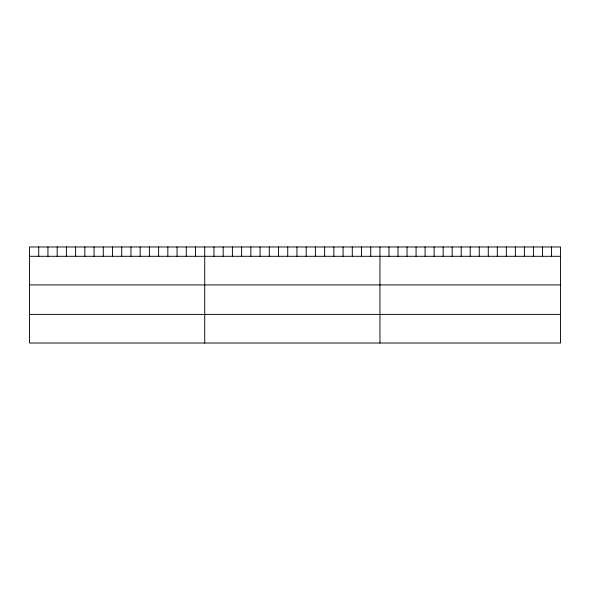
<?xml version="1.0" encoding="UTF-8"?>
<svg xmlns="http://www.w3.org/2000/svg" width="590" height="590" viewBox="0 0 590 590"><rect width="100%" height="100%" fill="white"/><g stroke="black" fill="none" stroke-linecap="round" stroke-linejoin="round"><path stroke-width="0.89" d="M560.5 256.303L560.5 343.026L29.5 343.026L29.5 246.974L560.5 246.974L560.5 256.303L29.5 256.303M29.5 284.918L560.5 284.918M29.5 314.404L560.5 314.404M551.473 246.974L551.473 256.303M542.446 246.974L542.446 256.303M533.419 246.974L533.419 256.303M524.392 246.974L524.392 256.303M515.365 246.974L515.365 256.303M506.338 246.974L506.338 256.303M497.311 246.974L497.311 256.303M488.284 246.974L488.284 256.303M479.257 246.974L479.257 256.303M470.23 246.974L470.23 256.303M461.203 246.974L461.203 256.303M452.176 246.974L452.176 256.303M443.149 246.974L443.149 256.303M434.122 246.974L434.122 256.303M425.095 246.974L425.095 256.303M416.068 246.974L416.068 256.303M407.041 246.974L407.041 256.303M398.014 246.974L398.014 256.303M388.987 246.974L388.987 256.303M379.96 246.974L379.96 343.026M370.734 246.974L370.734 256.303M361.515 246.974L361.515 256.303M352.289 246.974L352.289 256.303M343.07 246.974L343.07 256.303M333.844 246.974L333.844 256.303M324.625 246.974L324.625 256.303M315.399 246.974L315.399 256.303M306.181 246.974L306.181 256.303M296.954 246.974L296.954 256.303M287.736 246.974L287.736 256.303M278.51 246.974L278.51 256.303M269.291 246.974L269.291 256.303M260.065 246.974L260.065 256.303M250.846 246.974L250.846 256.303M241.62 246.974L241.62 256.303M232.401 246.974L232.401 256.303M223.175 246.974L223.175 256.303M213.956 246.974L213.956 256.303M204.73 246.974L204.73 343.026M195.504 246.974L195.504 256.303M186.285 246.974L186.285 256.303M177.059 246.974L177.059 256.303M167.84 246.974L167.84 256.303M158.614 246.974L158.614 256.303M149.395 246.974L149.395 256.303M140.169 246.974L140.169 256.303M130.951 246.974L130.951 256.303M121.724 246.974L121.724 256.303M112.506 246.974L112.506 256.303M103.279 246.974L103.279 256.303M94.061 246.974L94.061 256.303M84.835 246.974L84.835 256.303M75.616 246.974L75.616 256.303M66.39 246.974L66.39 256.303M57.171 246.974L57.171 256.303M47.945 246.974L47.945 256.303M38.726 246.974L38.726 256.303"/></g></svg>
